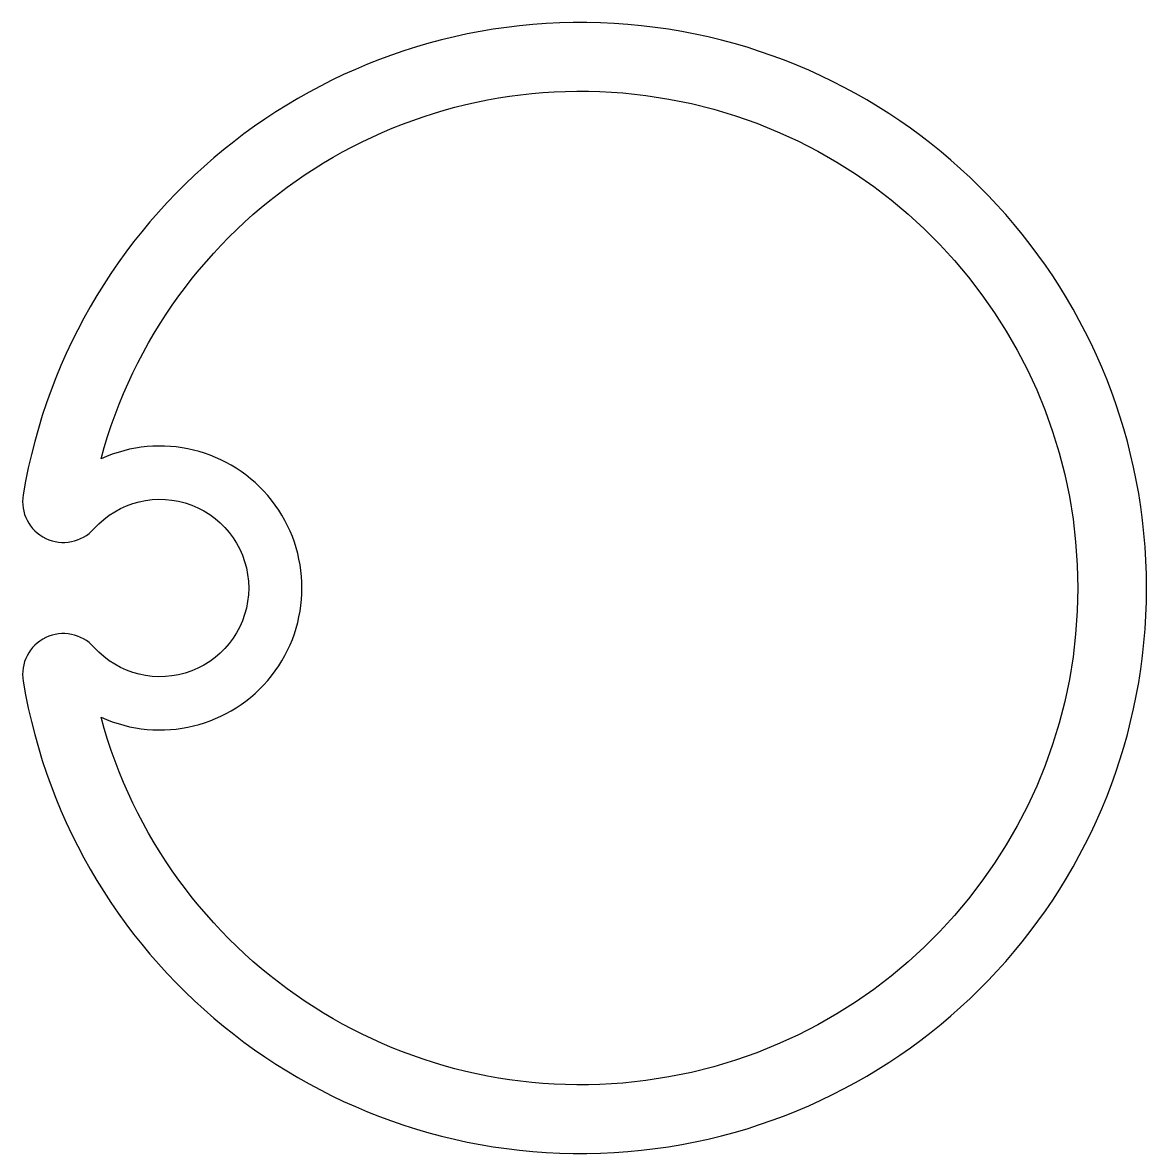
# Model space of a CAD drawing. Extents: x 246.1 to 268.3, y 234.6 to 256.9.
import ezdxf

# ---------------------------------------------------------------- set-up
doc = ezdxf.new("R2010")
doc.units = 0
doc.layers.add('ANA', color=220, linetype='CONTINUOUS')

msp = doc.modelspace()

# ---------------------------------------------------------------- linework, layer by layer
at = {"layer": 'ANA'}
msp.add_lwpolyline([(247.551, 244.619, 0.750989), (246.156, 243.948, 12.048661), (246.156, 247.625, 0.750989), (247.551, 246.954, -2.614332)], format="xyb", close=True, dxfattribs=at)
msp.add_lwpolyline([(247.691, 243.24, 1.556091), (247.691, 248.333, -7.563328), (247.691, 243.24, -7.563328)], format="xyb", dxfattribs=at)

doc.saveas('drawing.dxf')
